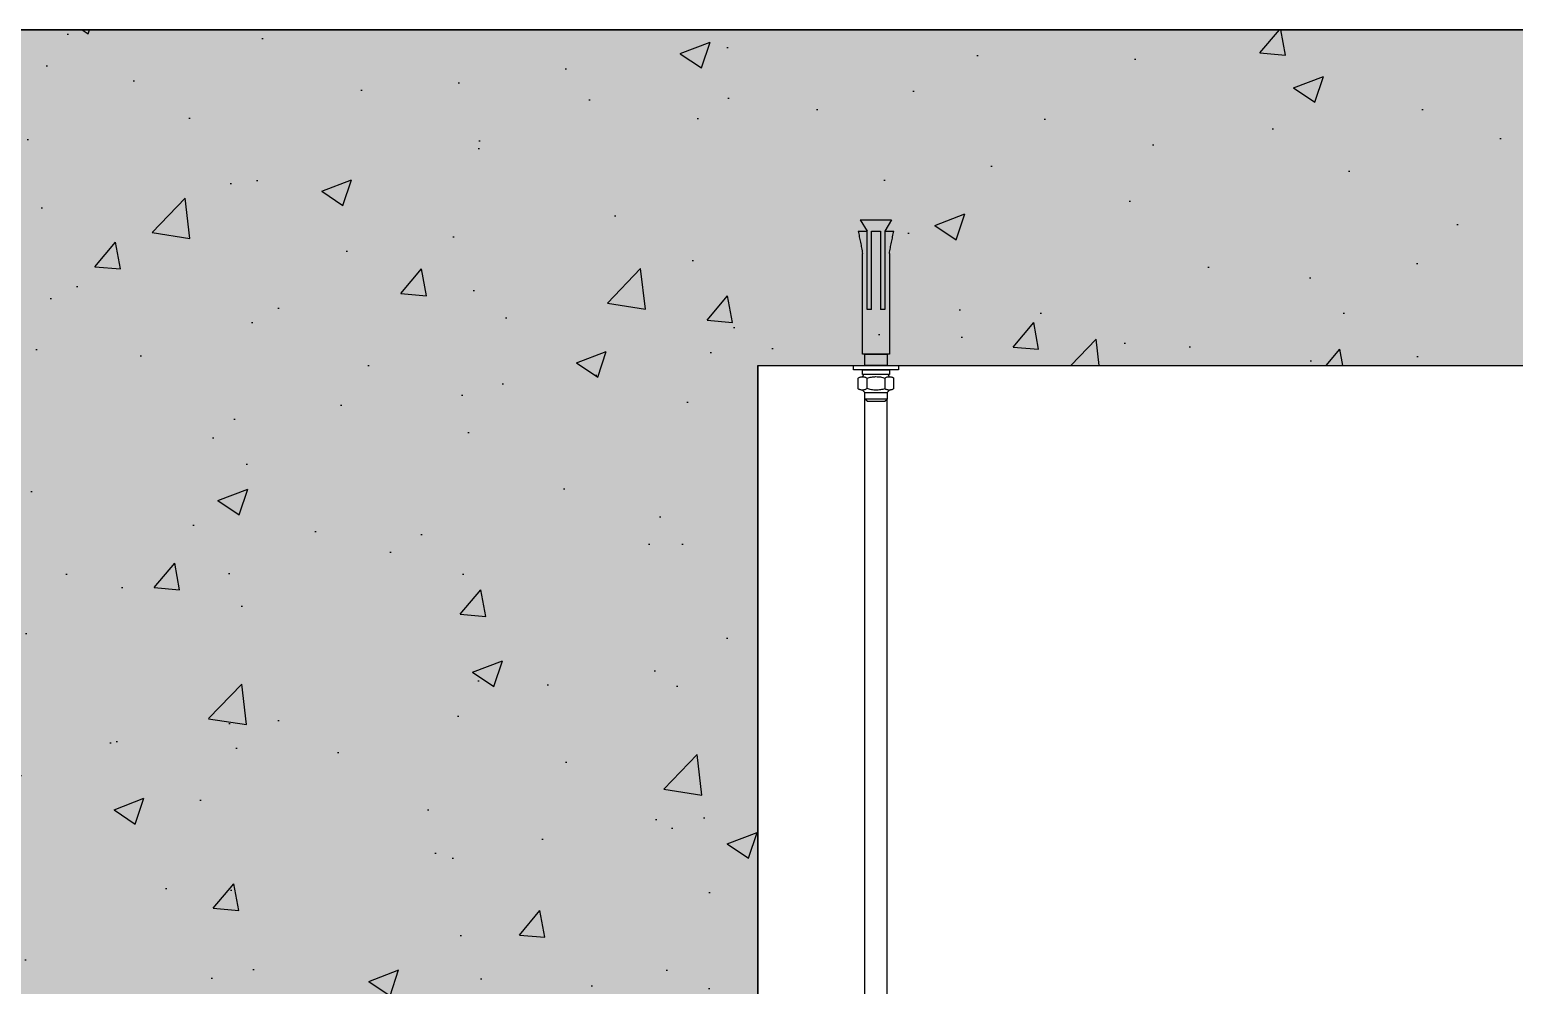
# Model space of a CAD drawing. Header units: millimetres. Extents: x 413534 to 445094, y -245300 to -235817.
# Drawn here: x 415754 to 416285, y -238878 to -238537 of the extents above; entities that cross this region are included whole.
import ezdxf

# ---------------------------------------------------------------- set-up
doc = ezdxf.new("R2010")
doc.units = ezdxf.units.MM
doc.header["$LTSCALE"] = 150
doc.header["$MEASUREMENT"] = 0
for name, pattern in [('CENTER', [50.800000000000004, 31.75, -6.35, 6.35, -6.35]), ('DASH', [0.35, 0.25, -0.1]), ('DASHEDX2', [38.099999999999994, 25.4, -12.7])]:
    doc.linetypes.add(name, pattern=pattern)
for name, color, linetype in [('4-Fine(立面细线)', 251, 'Continuous'), ('D-节点填充', 250, 'Continuous'), ('D-造型细线', 146, 'Continuous'), ('E-楼板、墙体', 6, 'Continuous'), ('E-立面填充', 250, 'Continuous')]:
    doc.layers.add(name, color=color, linetype=linetype)

# ---------------------------------------------------------------- blocks, each defined once
blk = doc.blocks.new('*U86')
at = {"ltscale": 0.3}
for p, q in [((-4, 110.9981414396316), (-4, 435.9981210639578)), ((4, 110.1981414396723), (4, 435.9981210639578))]:
    blk.add_line(p, q, dxfattribs=at)
at = {"color": 251, "linetype": 'CENTER', "ltscale": 3}
blk.add_line((0, 130.4424902988721), (0, 62.7965615169378), dxfattribs=at)
for p, q in [((4, 110.1981414396723), (-4, 110.9981414396316)), ((4, 106.9981414396316), (-4, 107.7981414396199)), ((-3.238095238186361, 109.3219509634073), (3.238095238179085, 108.674331915885)), ((-3.238095238186361, 106.1219509635121), (3.238095238179085, 105.4743319158442)), ((4, 103.7981414396199), (-4, 104.5981414395792)), ((4, 100.5981414395792), (-4, 101.3981414397131)), ((-3.238095238186361, 102.9219509635004), (3.238095238179085, 102.2743319158326)), ((-3.601243410885218, 97.57419347608811), (-3.601243410885218, 93.6237536558765)), ((-3.238095238186361, 99.72195096345968), (3.238095238179085, 99.07433191579184)), ((3.601243410877942, 97.57419347608811), (3.601243410877942, 93.6237536558765)), ((10, 91), (-10, 91)), ((-3.602172691375017, 84.42580652423203), (-3.602172691375017, 88.37624634429812)), ((3.600314130380866, 84.42580652423203), (3.600314130380866, 88.37624634429812)), ((3.999070719502924, 81.40185856059543), (-4.000929280497076, 80.60185856063617)), ((-3.239024518683436, 82.27804903671495), (3.237165957689285, 82.92566808438278)), ((-3.239024518683436, 79.0780490366742), (3.237165957689285, 79.72566808434203)), ((3.999070719502924, 78.20185856055468), (-4.000929280497076, 77.40185856059543)), ((3.999070719502924, 75.00185856054304), (-4.000929280497076, 74.20185856055468)), ((-3.239024518683436, 75.87804903680808), (3.237165957689285, 76.52566808433039)), ((3.999070719502924, 71.8018585605023), (-4.000929280497076, 71.00185856054304)), ((3.179239415250777, 69.99822969114757), (-3.499114845573786, 69.99822969114757)), ((-3.239024518683436, 72.67804903676733), (3.237165957689285, 73.32566808443516))]:
    blk.add_line(p, q)
for points in [[(-4, 98.19814143967233), (-3.238095238186361, 99.72195096345968), (-4, 101.3981414397131), (-3.238095238186361, 102.9219509635004), (-4, 104.5981414395792), (-3.238095238186361, 106.1219509635121), (-4, 107.7981414396199), (-3.238095238186361, 109.3219509634073), (-4, 110.9981414396316)], [(3.636445819705841, 98.19796063643298), (3.238095238179085, 99.07433191579184), (4, 100.5981414395792), (3.238095238179085, 102.2743319158326), (4, 103.7981414396199), (3.238095238179085, 105.4743319158442), (4, 106.9981414396316), (3.238095238179085, 108.674331915885), (4, 110.1981414396723)], [(7.201557541266084, 91), (7.201557541266084, 89), (-7.203416102260235, 89), (-7.203416102260235, 91)], [(-3.499114845573786, 69.99822969114757), (-4.000929280497076, 71.00185856054304), (-3.239024518683436, 72.67804903676733), (-4.000929280497076, 74.20185856055468), (-3.239024518683436, 75.87804903680808), (-4.000929280497076, 77.40185856059543), (-3.239024518683436, 79.0780490366742), (-4.000929280497076, 80.60185856063617), (-3.239024518683436, 82.27804903671495), (-4.000929280497076, 83.8018585605023)], [(3.635516539216042, 83.80203936374164), (3.237165957689285, 82.92566808438278), (3.999070719502924, 81.40185856059543), (3.237165957689285, 79.72566808434203), (3.999070719502924, 78.20185856055468), (3.237165957689285, 76.52566808433039), (3.999070719502924, 75.00185856054304), (3.237165957689285, 73.32566808443516), (3.999070719502924, 71.8018585605023), (3.179239415250777, 69.99822969114757)]]:
    blk.add_lwpolyline(points)
for points in [[(3.636445819705841, 98.19796063643298), (-4, 98.19814143967233), (-5.421378432467463, 98.19817509269342, 0.2264100498886902), (-7.202486822381616, 97.47023453330621), (-7.202486822381616, 93.7277125986293, 0.1935824941850031), (-5.26435977096844, 93), (-3.399070719882729, 93), (3.400929280243872, 93), (5.264352360114572, 93, 0.2015784217214952), (7.202486821755883, 93.7277125986293), (7.202486821755883, 97.47023453330621, 0.2037215875477212), (5.421371020995139, 98.19791837595403)], [(3.635516539216042, 83.80203936374164), (-4.000929280497076, 83.8018585605023), (-5.422307712957263, 83.8018249074812, -0.2264100498886902), (-7.203416102260235, 84.52976546686841), (-7.203416102260235, 88.27228740169085, -0.193582494185003), (-5.26528905145824, 89), (-3.400000000372529, 89), (3.399999999746797, 89), (5.263423079624772, 89, -0.2015784217214953), (7.201557541266084, 88.27228740169085), (7.201557541266084, 84.52976546686841, -0.2037215875477212), (5.420441741123796, 83.80208162436611)]]:
    blk.add_lwpolyline(points, format="xyb", close=True)
for points in [[(-5.26435977096844, 98.19794713178999, -0.2192943094475075), (-3.601243410885218, 97.57419347608811, -0.1732050807607414), (3.601243410877942, 97.57419347608811, -0.1022420012928416), (5.264352360114572, 98.19794713178999)], [(-5.26435977096844, 93, 0.2192943094475074), (-3.601243410885218, 93.6237536558765, 0.1732050807607414), (3.601243410877942, 93.6237536558765, 0.1022420012928416), (5.264352360114572, 93)], [(-5.26528905145824, 89, -0.2192943094475074), (-3.602172691375017, 88.37624634429812, -0.1732050807607414), (3.600314130380866, 88.37624634429812, -0.1022420012928416), (5.263423079624772, 89)], [(-5.26528905145824, 83.80205286838464, 0.2192943094475074), (-3.602172691375017, 84.42580652423203, 0.1732050807607414), (3.600314130380866, 84.42580652423203, 0.1022420012928416), (5.263423079624772, 83.80205286838464)]]:
    blk.add_lwpolyline(points, format="xyb")
blk.add_lwpolyline([(10, -2), (10, 93), (-10, 93), (-10, -2)], close=True)
blk.add_wipeout([(-10, 58), (9.999999999999996, 58), (9.999999999999996, -2), (-10, -2)])
blk.add_line((-10, 58), (10, 58))
for p, q in [((0, 35.5530487895594), (0, 50.44695121045515)), ((7.446951210447878, 43), (-7.446951210455154, 43))]:
    blk.add_line(p, q, dxfattribs=at)
at = {"color": 251, "linetype": 'DASH', "ltscale": 15}
blk.add_line((-10, 0), (10, 0), dxfattribs=at)
blk.add_lwpolyline([(1.114131009671837e-11, 51.25581493828213), (-7.201557541266311, 47.09799375323928), (-7.201557541266311, 38.78235138318269), (1.114131009671837e-11, 34.62453019811073), (7.201557541265856, 38.78235138318269), (7.201557541265856, 47.09799375323928)], close=True)
blk.add_circle((1.114131009671837e-11, 42.94017256819643), 4.618206225616746)
blk = doc.blocks.new('g434t')
at = {"layer": '4-Fine(立面细线)', "color": 251, "linetype": 'DASHEDX2', "ltscale": 0.02}
for p, q in [((2366.12851715119, 1133.619415825851), (2366.12851715119, 1119.619415825851)), ((2366.12851715119, 1133.619415825851), (2371.12851715119, 1130.619415825851)), ((2371.12851715119, 1134.619415825851), (2371.12851715119, 1130.619415825851)), ((2441.503193184531, 1134.619415825851), (2436.753841117848, 1134.619415825851)), ((2406.12851715119, 1130.619415825851), (2371.12851715119, 1130.619415825851)), ((2406.12851715119, 1128.619415825851), (2371.12851715119, 1128.619415825851)), ((2371.12851715119, 1128.619415825851), (2371.12851715119, 1124.619415825851)), ((2426.12851715119, 1132.619415825851), (2381.12851715119, 1132.619415825851)), ((2406.12851715119, 1128.619415825851), (2406.12851715119, 1130.619415825851)), ((2426.12851715119, 1120.619415825851), (2426.12851715119, 1132.619415825851)), ((2436.12851715119, 1132.606072851186), (2435.12851715119, 1132.02854857907)), ((2441.422986244275, 1130.619415825851), (2436.834048058105, 1130.619415825851)), ((2442.12851715119, 1132.606072851186), (2443.12851715119, 1131.619415825851)), ((2446.12851715119, 1131.619415825851), (2443.12851715119, 1131.619415825851)), ((2443.12851715119, 1131.619415825851), (2443.128517151194, 1121.619415825851)), ((2447.12851715119, 1130.619415825851), (2446.12851715119, 1131.619415825851)), ((2446.12851715119, 1121.619415825851), (2446.12851715119, 1131.619415825851)), ((2447.12851715119, 1130.619415825851), (2447.12851715119, 1122.619415825851)), ((2366.12851715119, 1119.619415825851), (2371.12851715119, 1122.619415825851)), ((2371.12851715119, 1124.619415825851), (2406.12851715119, 1124.619415825851)), ((2371.12851715119, 1122.619415825851), (2406.12851715119, 1122.619415825851)), ((2371.12851715119, 1122.619415825851), (2371.12851715119, 1118.619415825851)), ((2381.128517151197, 1120.619415825851), (2426.12851715119, 1120.619415825851)), ((2406.12851715119, 1122.619415825851), (2406.12851715119, 1124.619415825851)), ((2436.128517151186, 1120.646362065769), (2435.128517151188, 1121.223886337886)), ((2436.753120823972, 1122.619415825851), (2441.503913478407, 1122.619415825851)), ((2442.128517151194, 1120.646362065769), (2443.128517151194, 1121.619415825851)), ((2443.128517151194, 1121.619415825851), (2446.12851715119, 1121.619415825851)), ((2447.12851715119, 1122.619415825851), (2446.12851715119, 1121.619415825851)), ((2441.423706538151, 1118.619415825851), (2436.833327764229, 1118.619415825851))]:
    blk.add_line(p, q, dxfattribs=at)
for points in [[(2431.12851715119, 1116.619415825851), (2433.12851715119, 1116.619415825851), (2433.12851715119, 1136.619415825851), (2431.12851715119, 1136.619415825851)], [(2431.12851715119, 1121.619415825851), (2431.12851715119, 1131.619415825851), (2426.12851715119, 1131.619415825851), (2426.12851715119, 1121.619415825851)], [(2433.12851715119, 1120.619415825851), (2435.12851715119, 1120.619415825851), (2435.12851715119, 1132.619415825851), (2433.12851715119, 1132.619415825851)]]:
    blk.add_lwpolyline(points, close=True, dxfattribs=at)
for centre, radius, start, end in [((2405.869988319357, 1282.326771666681), 151.7380400177165, 256.7643321567377, 260.6158028951613), ((2439.466817789258, 1132.673011571143), 3.338971689362253, 144.3427424566506, 217.9547092447332), ((2438.790216513122, 1132.673011571143), 3.338971689362252, 322.0452907552668, 35.6572575433494), ((2448.355606516887, 1126.502455517406), 12.23501824683762, 160.3368353108238, 198.5040069867778), ((2429.901427785493, 1126.502455517406), 12.23501824683762, 341.4959930132222, 19.66316468917618), ((2405.869988319349, 970.912059985023), 151.7380400177165, 99.38419710483872, 103.2356678432623), ((2439.466097495382, 1120.673011571143), 3.338971689362253, 144.3427424566506, 217.9547092447332), ((2438.790936806998, 1120.673011571143), 3.338971689362253, 322.0452907552668, 35.6572575433494)]:
    blk.add_arc(centre, radius, start, end, dxfattribs=at)

msp = doc.modelspace()

# ---------------------------------------------------------------- hatches: boundary and pattern name
at = {"layer": 'D-节点填充'}
h = msp.add_hatch(dxfattribs=at)
h.set_pattern_fill('ANSI36', color=256, scale=8, style=0)
h.set_pattern_definition([(45, (99230.19146321867, -116521.3047547796), (6.735192090801869, 24.69570433294017), [31.75, -6.35, 0, -6.35])])
h.paths.add_polyline_path([(417234.9458539881, -238536.5568750298), (417234.9458539882, -238656.5568750298), (416014.4263649944, -238656.5568750298), (416014.4263649945, -238936.5568750298), (415614.4263649945, -238936.5568750298), (415614.4263649945, -238656.5568750298), (415176.8125317409, -238656.5568750298), (415176.8125317409, -238536.5568750298)])
h = msp.add_hatch(dxfattribs=at)
h.set_pattern_fill('AR-CONC', color=256, scale=6, style=0)
h.set_pattern_definition([(49.99999999999999, (992301.9146321866, -1165213.047547796), (10.93108013976024, -0.9563451323341844), [1.143, -12.573]), (355, (992301.9146321866, -1165213.047547796), (-2.114569558540019, 11.4633985729308), [0.9144000000000001, -10.0584]), (100.451, (992302.8255521867, -1165213.127242796), (8.816550099957555, 10.50700126921751), [0.9713999999999999, -10.6854]), (46.18420000000001, (992301.9146321866, -1165209.999547796), (16.26474245352779, -2.522539675963627), [1.7145, -18.8595]), (96.6356, (992303.2700261867, -1165210.209757796), (14.24425406797423, 14.84553335340295), [1.4571, -16.0281]), (351.1840000000001, (992301.9146321866, -1165209.999547796), (14.24427634883603, 14.84550707163586), [1.3716, -15.0876]), (21, (992303.4386321867, -1165210.761547795), (9.096892790122997, -6.135931111005749), [1.143, -12.573]), (326.0000000000001, (992303.4386321867, -1165210.761547795), (3.708121700858825, 11.05127796733916), [0.9144000000000001, -10.0584]), (71.4514, (992304.1967021866, -1165211.272873796), (12.80498944620746, 4.915371462963448), [0.9713999999999999, -10.6854]), (37.50000000000001, (992301.9146321866, -1165213.047547796), (0.1853161950355092, 5.073302332389186), [0, -9.93648, 0, -10.2108, 0, -10.0965]), (7.499999999999999, (992301.9146321866, -1165213.047547796), (4.009179750618345, 6.01083448908717), [0, -5.821679999999999, 0, -9.70788, 0, -3.8481]), (327.5, (992298.5161121866, -1165213.047547796), (8.135435710012283, -0.3437246395604068), [0, -3.81, 0, -11.8872, 0, -15.7734]), (317.5, (992296.9921121867, -1165213.047547796), (8.887750883161083, 1.525589461999981), [0, -4.952999999999999, 0, -7.89432, 0, -11.2014])])
h.paths.add_polyline_path([(417204.9458539882, -238536.5568750298), (417204.9458539882, -238656.5568750298), (416014.4263649944, -238656.5568750298), (416014.4263649945, -238936.5568750298), (415614.4263649945, -238936.5568750298), (415614.4263649945, -238656.5568750298), (415176.8125317409, -238656.5568750298), (415176.8125317409, -238536.5568750298)])
h.paths.add_polyline_path([(415694.425537975, -238936.5568750298), (415814.4263649928, -238936.5568750298), (415814.4263649928, -239358.1222884288), (415694.425537975, -239358.1222884288)])
h = msp.add_hatch(dxfattribs=at)
h.set_pattern_fill('AR-CONC', color=256, scale=0.6, style=0)
h.set_pattern_definition([(49.99999999999999, (415513.1490167983, -238936.5568750298), (109.3108013976024, -9.563451323341852), [11.43, -125.73]), (355, (415513.1490167983, -238936.5568750298), (-21.14569558540019, 114.633985729308), [9.144, -100.584]), (100.451, (415522.2582167983, -238937.3538250298), (88.16550099957554, 105.0700126921751), [9.714, -106.854]), (46.1842, (415513.1490167983, -238906.0768750298), (162.6474245352779, -25.22539675963629), [17.145, -188.595]), (96.6356, (415526.7029567983, -238908.1789750298), (142.4425406797423, 148.4553335340295), [14.57099999999998, -160.2809999999997]), (351.1840000000001, (415513.1490167983, -238906.0768750298), (142.4427634883604, 148.4550707163586), [13.716, -150.876]), (21, (415528.3890167983, -238913.6968750298), (90.96892790122996, -61.3593111100575), [11.43, -125.73]), (326.0000000000001, (415528.3890167983, -238913.6968750298), (37.08121700858824, 110.5127796733916), [9.144, -100.584]), (71.4514, (415535.9697167983, -238918.8101350298), (128.0498944620747, 49.15371462963447), [9.713999999999995, -106.854]), (37.50000000000001, (415513.1490167983, -238936.5568750298), (1.85316195035509, 50.73302332389186), [0, -99.3648, 0, -102.108, 0, -100.965]), (7.499999999999999, (415513.1490167983, -238936.5568750298), (40.09179750618345, 60.10834489087171), [0, -58.21679999999999, 0, -97.0788, 0, -38.481]), (327.5, (415479.1638167983, -238936.5568750298), (81.35435710012284, -3.437246395604074), [0, -38.09999999999998, 0, -118.872, 0, -157.7339999999999]), (317.5, (415463.9238167983, -238936.5568750298), (88.87750883161083, 15.25589461999981), [0, -49.52999999999999, 0, -78.9432, 0, -112.014])])
h.paths.add_polyline_path([(417204.9458539882, -238536.5568750298), (417204.9458539882, -238656.5568750298), (416014.4263649944, -238656.5568750298), (416014.4263649945, -238936.5568750298), (415614.4263649945, -238936.5568750298), (415614.4263649945, -238656.5568750298), (415176.8125317409, -238656.5568750298), (415176.8125317409, -238536.5568750298)])

# ---------------------------------------------------------------- linework, layer by layer
at = {"layer": 'E-楼板、墙体'}
for p, q in [((415176.8125317408, -238536.5568750298), (417234.9458539882, -238536.5568750298)), ((416014.4263649945, -238656.5568750298), (417234.9458539882, -238656.5568750298)), ((416014.4263649945, -238656.5568750298), (416014.4263649945, -238936.5568750298))]:
    msp.add_line(p, q, dxfattribs=at)
at = {"layer": 'E-立面填充', "ltscale": 0.15}
for points in [[(417234.9458539882, -238536.5568750298), (415176.8125317409, -238536.5568750298)], [(415176.8125317409, -238656.5568750298), (415614.4263649945, -238656.5568750298), (415614.4263649945, -238936.5568750298), (416014.4263649945, -238936.5568750298), (416014.4263649945, -238656.5568750298), (417234.9458539882, -238656.5568750298)]]:
    msp.add_lwpolyline(points, dxfattribs=at)

# ---------------------------------------------------------------- next in the draw order: block references
at = {"layer": 'D-造型细线', "xscale": -1}
msp.add_blockref('*U86', (416056.6792500073, -239104.5549960937), dxfattribs=at)

# ---------------------------------------------------------------- next in the draw order: block references
at = {"layer": '4-Fine(立面细线)', "color": 1, "xscale": -0.8, "yscale": 0.8, "zscale": 0.8, "rotation": 90}
msp.add_blockref('g434t', (416957.9747826598, -236711.6540613088), dxfattribs=at)

doc.saveas('drawing.dxf')
